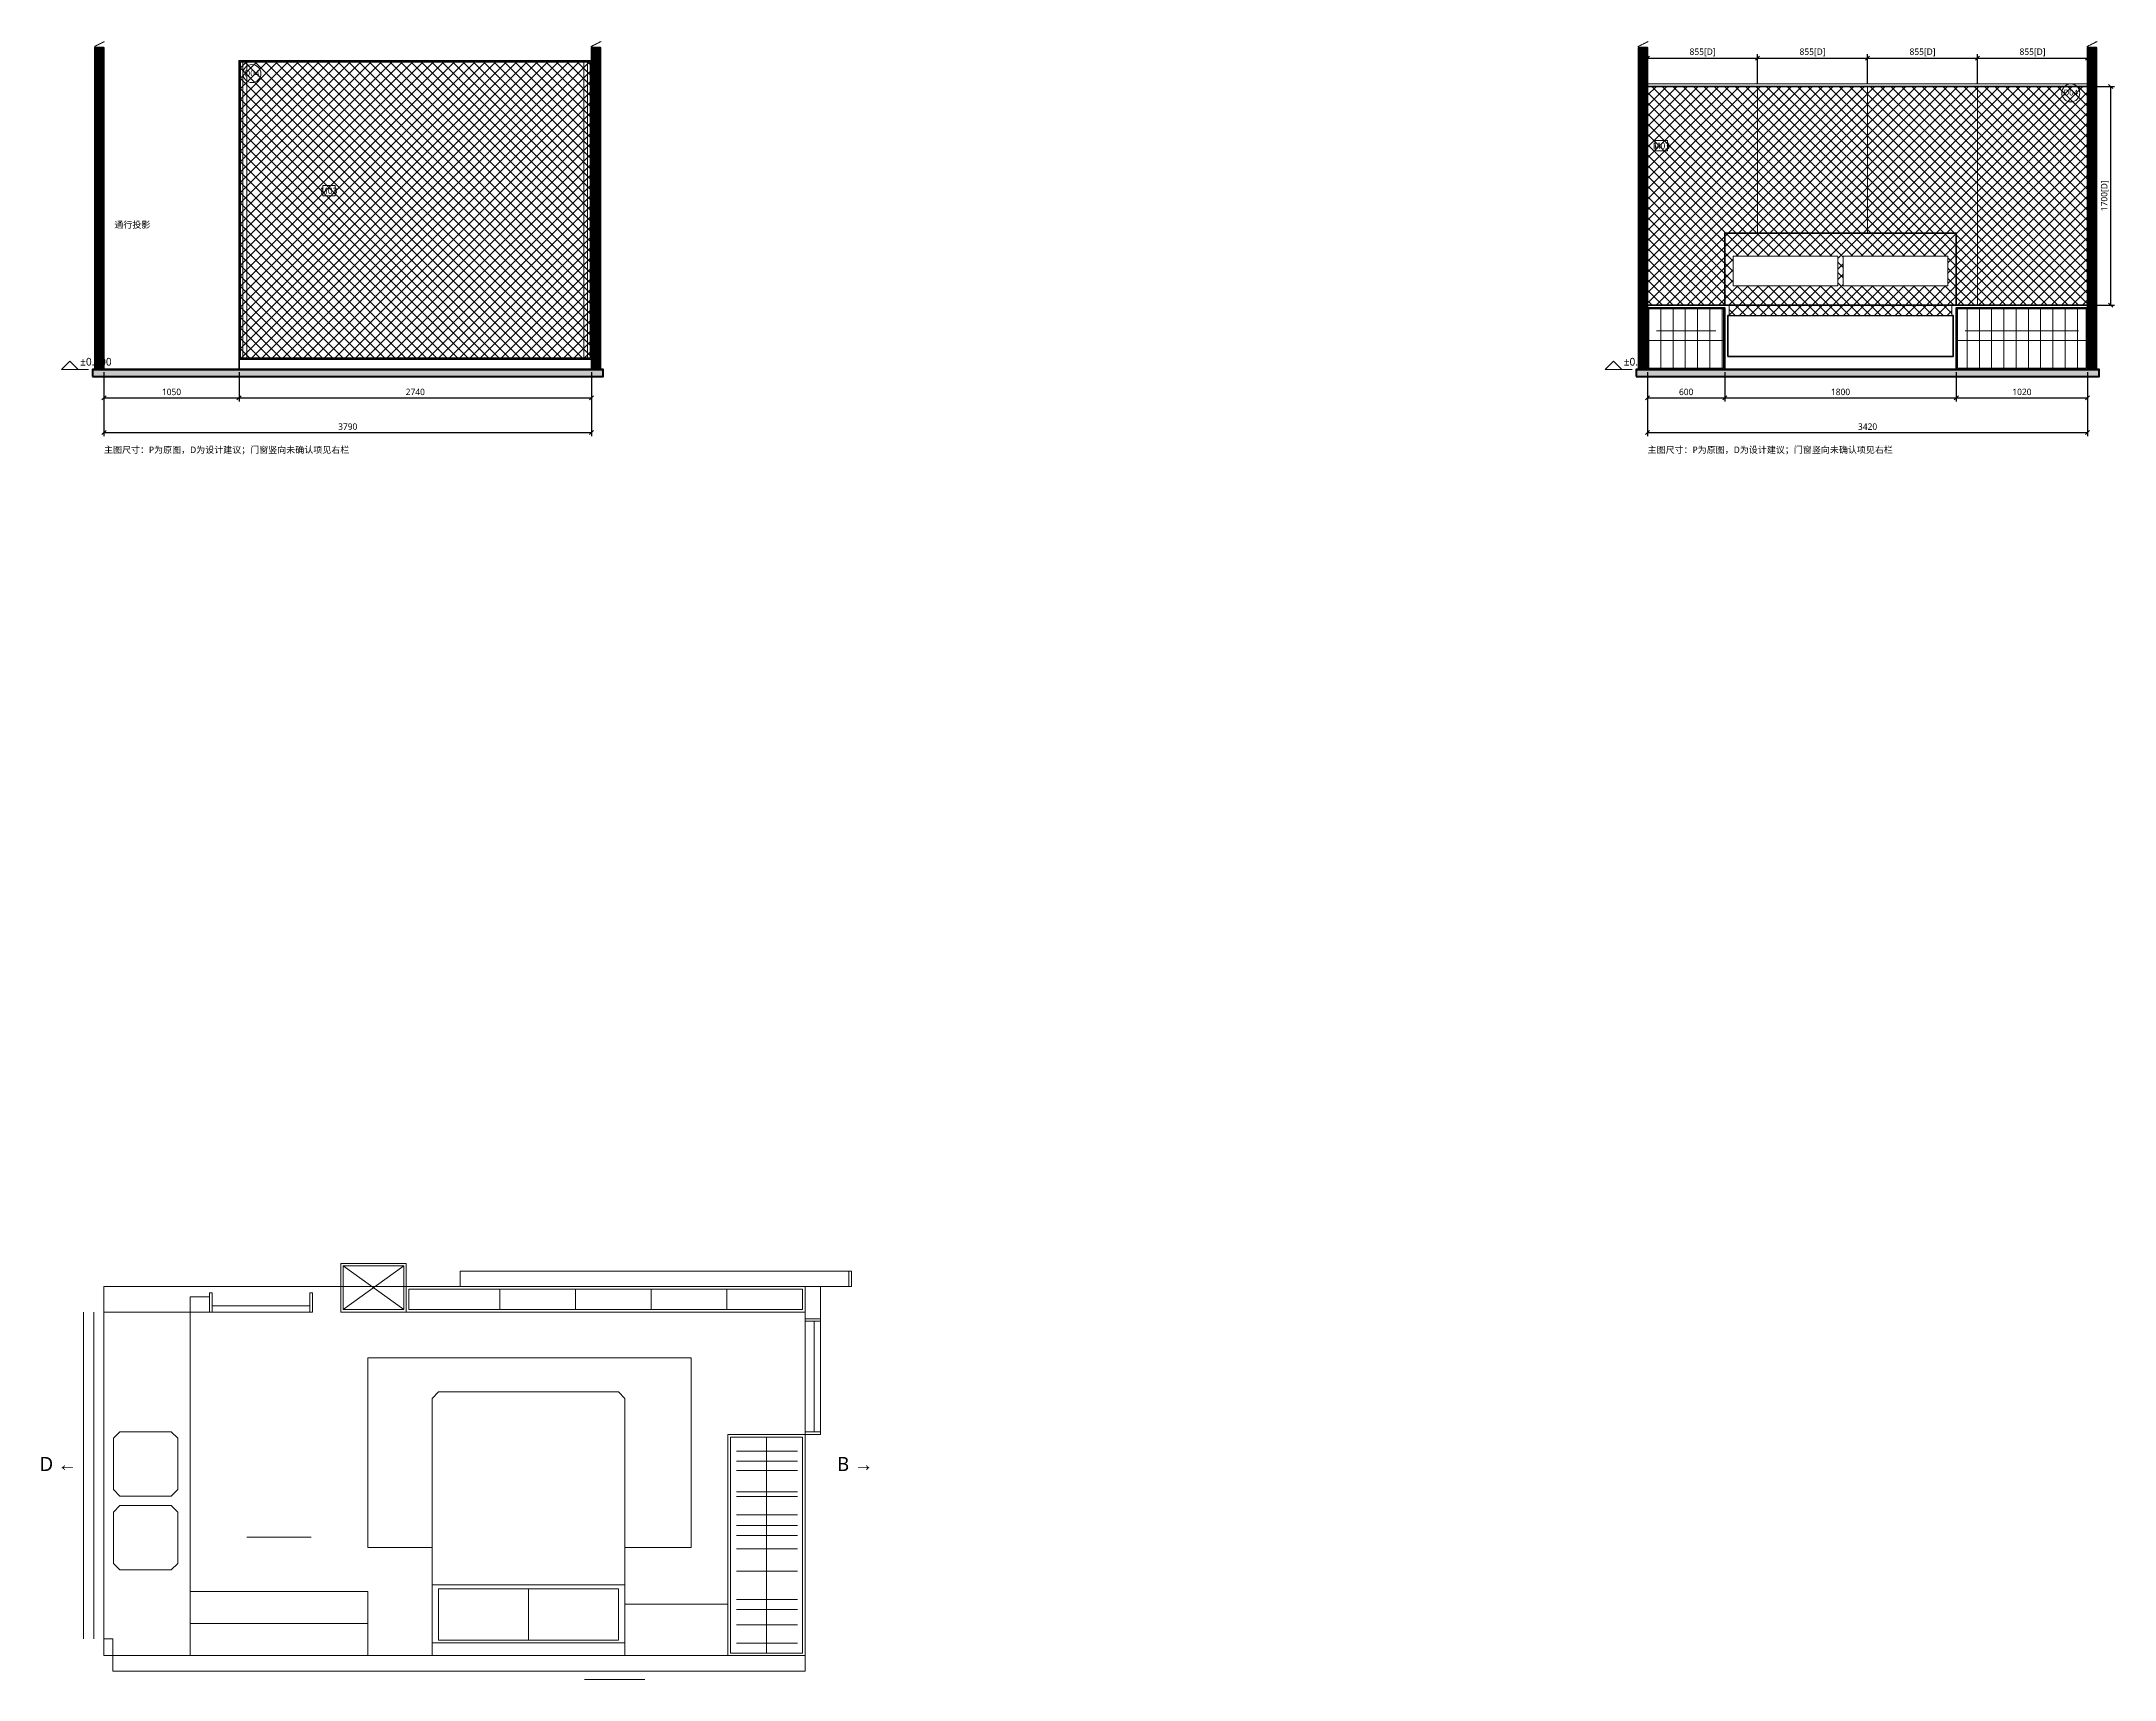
# Model space of a CAD drawing. Header units: millimetres. Extents: x -49496 to 320171, y -10186 to 2697.
# Drawn here: x 47514 to 63630, y -10186 to 2550 of the extents above; entities that cross this region are included whole.
import ezdxf
from ezdxf.enums import TextEntityAlignment as Align

# ---------------------------------------------------------------- set-up
doc = ezdxf.new("R2010")
doc.units = ezdxf.units.MM
doc.linetypes.add('DASHED', pattern=[1.524, 1.27, -0.254])
for name, color, linetype, lineweight in [('A-DETAIL', 7, 'Continuous', 18), ('A-DIM', 7, 'Continuous', 13), ('A-FLOOR', 7, 'Continuous', 50), ('A-HATCH', 8, 'Continuous', 9), ('A-LIGHT', 7, 'Continuous', 18), ('A-MATERIAL', 7, 'Continuous', 13), ('A-OUTLINE', 7, 'Continuous', 35), ('A-PENDING', 8, 'DASHED', 13), ('A-SYMBOL', 7, 'Continuous', 18), ('A-TEXT', 7, 'Continuous', 13), ('A-WALL', 7, 'Continuous', 50)]:
    doc.layers.add(name, color=color, linetype=linetype, lineweight=lineweight)
doc.styles.add('CN', font='NotoSansCJK-Regular.ttc')
doc.styles.add('OpenSansCondensed-Light', font='OpenSansCondensed-Light.ttf')
doc.dimstyles.new('EZDXF', dxfattribs={"dimtxt": 0.25, "dimasz": 0.175, "dimexe": 0.375, "dimexo": 0.125, "dimgap": 0.1, "dimtad": 1, "dimlfac": 100, "dimzin": 12, "dimdsep": 46, "dimtxsty": 'OpenSansCondensed-Light', "dimblk": 'ARCHTICK', "dimcen": 2.5, "dimazin": 3, "dimtfac": 0.5, "dimtmove": 2, "dimatfit": 3, "dimarcsym": 0})

# ---------------------------------------------------------------- blocks, each defined once
blk = doc.blocks.new('LEVEL-FFL')
blk.add_line((0, 0), (210, 0))
blk.add_lwpolyline([(0, 0), (65, 65), (130, 0)], close=True)
at = {"style": 'CN'}
blk.add_attdef('VALUE', (145, 30), '', height=60, dxfattribs=at)
blk = doc.blocks.new('_ARCHTICK')
at = {"color": 0, "linetype": 'ByBlock', "const_width": 0.15}
blk.add_lwpolyline([(-0.5, -0.5), (0.5, 0.5)], dxfattribs=at)

msp = doc.modelspace()

# ---------------------------------------------------------------- hatches: boundary and pattern name
at = {"layer": 'A-FLOOR'}
h = msp.add_hatch(color=7, dxfattribs=at)
h.dxf.hatch_style = 1
h.paths.add_polyline_path([(47910, -55), (51880, -55), (51880, 0), (47910, 0)])
h = msp.add_hatch(color=7, dxfattribs=at)
h.dxf.hatch_style = 1
h.paths.add_polyline_path([(59910, -55), (63510, -55), (63510, 0), (59910, 0)])
at = {"layer": 'A-HATCH'}
h = msp.add_hatch(dxfattribs=at)
h.set_pattern_fill('ANSI31', scale=1.5)
h.paths.add_polyline_path([(47930, 0), (48000, 0), (48000, 2500), (47930, 2500)])
h = msp.add_hatch(dxfattribs=at)
h.set_pattern_fill('ANSI31', scale=1.5)
h.paths.add_polyline_path([(51790, 0), (51860, 0), (51860, 2500), (51790, 2500)])
h = msp.add_hatch(dxfattribs=at)
h.set_pattern_fill('ANSI31', scale=1.5)
h.paths.add_polyline_path([(59930, 0), (60000, 0), (60000, 2500), (59930, 2500)])
h = msp.add_hatch(dxfattribs=at)
h.set_pattern_fill('ANSI31', scale=1.5)
h.paths.add_polyline_path([(63420, 0), (63490, 0), (63490, 2500), (63420, 2500)])
h = msp.add_hatch(dxfattribs=at)
h.set_pattern_fill('ANSI37', scale=18)
h.paths.add_polyline_path([(60000, 500), (63420, 500), (63420, 2200), (60000, 2200)])

# ---------------------------------------------------------------- linework, layer by layer
at = {"layer": 'A-DETAIL'}
for p, q in [((60855, 500), (60855, 2200)), ((61710, 500), (61710, 2200)), ((62565, 500), (62565, 2200)), ((50330, -6970), (49860, -7310)), ((49860, -6970), (50330, -7310)), ((53790, -7130), (53790, -7010)), ((48820, -7330), (48820, -7210)), ((51078, -7310), (51078, -7150)), ((51666, -7310), (51666, -7150)), ((52254, -7310), (52254, -7150)), ((52842, -7310), (52842, -7150)), ((47840, -9870), (47840, -7330)), ((47920, -9870), (47920, -7330)), ((48000, -9870), (48000, -7330)), ((48000, -7330), (48200, -7330)), ((53450, -7380), (53570, -7380)), ((53450, -8280), (52850, -8280)), ((52850, -8280), (52850, -10000)), ((53150, -8300), (53150, -9980)), ((53450, -8280), (53570, -8280)), ((52916.1, -8410), (53392.1, -8410)), ((52916.1, -8489), (53392.1, -8489)), ((52916.1, -8559.3), (53392.1, -8559.3)), ((52916.1, -8726.3), (53392.1, -8726.3)), ((52916.1, -8763.3), (53392.1, -8763.3)), ((52916.1, -8905.3), (53392.1, -8905.3)), ((52916.1, -8988.2), (53392.1, -8988.2)), ((49110, -9080), (49610, -9080)), ((52916.1, -9065.1), (53392.1, -9065.1)), ((52916.1, -9169.3), (53392.1, -9169.3)), ((52916.1, -9343.3), (53392.1, -9343.3)), ((50550, -9450), (52050, -9450)), ((52916.1, -9562.7), (53392.1, -9562.7)), ((52916.1, -9642), (53392.1, -9642)), ((52916.1, -9761.6), (53392.1, -9761.6)), ((50550, -9900), (52050, -9900)), ((52916.1, -9903.6), (53392.1, -9903.6)), ((51735.5, -10185.7), (52204.4, -10185.7))]:
    msp.add_line(p, q, dxfattribs=at)
for points in [[(49840, -7330), (50350, -7330), (50350, -6950), (49840, -6950)], [(49860, -7310), (50330, -7310), (50330, -6970), (49860, -6970)], [(53790, -7010), (50770, -7010), (50770, -7130), (53790, -7130)], [(53790, -7010), (53790, -7130), (53810, -7130), (53810, -7010)], [(48820, -7210), (48670, -7210), (48670, -7330), (48820, -7330)], [(48820, -7180), (48820, -7330), (48840, -7330), (48840, -7180)], [(49600, -7180), (49600, -7330), (49620, -7330), (49620, -7180)], [(50350, -7330), (53450, -7330), (53450, -7130), (50350, -7130)], [(50370, -7310), (53430, -7310), (53430, -7150), (50370, -7150)], [(53570, -7380), (53450, -7380), (53450, -7130), (53570, -7130)], [(49600, -7280), (49600, -7330), (48840, -7330), (48840, -7280)], [(53450, -7400), (53570, -7400), (53570, -7380), (53450, -7380)], [(53520, -7400), (53570, -7400), (53570, -8260), (53520, -8260)], [(52000, -7950), (50600, -7950), (50550, -8000), (50550, -10000), (52050, -10000), (52050, -8000)], [(48523.5, -8258.8), (48123.5, -8258.8), (48073.5, -8308.8), (48073.5, -8708.8), (48123.5, -8758.8), (48523.5, -8758.8), (48573.5, -8708.8), (48573.5, -8308.8)], [(52850, -8280), (53450, -8280), (53450, -10000), (52850, -10000)], [(52870, -8300), (53430, -8300), (53430, -9980), (52870, -9980)], [(53450, -8280), (53570, -8280), (53570, -8260), (53450, -8260)], [(48523.5, -8833.5), (48123.5, -8833.5), (48073.5, -8883.5), (48073.5, -9283.5), (48123.5, -9333.5), (48523.5, -9333.5), (48573.5, -9283.5), (48573.5, -8883.5)], [(48670, -9500), (50050, -9500), (50050, -10000), (48670, -10000)], [(50600, -9880), (51300, -9880), (51300, -9480), (50600, -9480)], [(51300, -9880), (52000, -9880), (52000, -9480), (51300, -9480)], [(52050, -10000), (52850, -10000), (52850, -9600), (52050, -9600)], [(48670, -9750), (50050, -9750), (50050, -10000), (48670, -10000)], [(48070, -10000), (53450, -10000), (53450, -10120), (48070, -10120)]]:
    msp.add_lwpolyline(points, close=True, dxfattribs=at)
for points in [[(48670, -7330), (48000, -7330), (48000, -9870), (48070, -9870), (48070, -10000), (48670, -10000), (48670, -7330), (48000, -7330)], [(50550, -9159), (50051.3, -9159), (50051.3, -7683.8), (52564.7, -7683.8), (52564.7, -9159), (52050, -9159)]]:
    msp.add_lwpolyline(points, dxfattribs=at)
at = {"layer": 'A-FLOOR'}
for p, q in [((47910, 0), (51880, 0)), ((59910, 0), (63510, 0))]:
    msp.add_line(p, q, dxfattribs=at)
for points in [[(47910, -55), (51880, -55), (51880, 0), (47910, 0)], [(59910, -55), (63510, -55), (63510, 0), (59910, 0)]]:
    msp.add_lwpolyline(points, close=True, dxfattribs=at)
at = {"layer": 'A-LIGHT'}
msp.add_line((60000, 2220), (63420, 2220), dxfattribs=at)
at = {"layer": 'A-MATERIAL'}
msp.add_lwpolyline([(60060, 1700), (60156, 1700), (60156, 1780), (60060, 1780)], close=True, dxfattribs=at)
at = {"layer": 'A-OUTLINE'}
msp.add_line((49050, 0), (49050, 2400), dxfattribs=at)
msp.add_lwpolyline([(60000, 500), (63420, 500), (63420, 2200), (60000, 2200)], close=True, dxfattribs=at)
at = {"layer": 'A-PENDING'}
for points in [[(47925, 2430), (48005, 2470), (47925, 2510), (48005, 2550)], [(51785, 2430), (51865, 2470), (51785, 2510), (51865, 2550)], [(59925, 2430), (60005, 2470), (59925, 2510), (60005, 2550)], [(63415, 2430), (63495, 2470), (63415, 2510), (63495, 2550)]]:
    msp.add_lwpolyline(points, dxfattribs=at)
msp.add_lwpolyline([(48000, -10000), (53450, -10000), (53450, -7130), (48000, -7130)], close=True, dxfattribs=at)
at = {"layer": 'A-SYMBOL'}
msp.add_circle((63290, 2150), 70, dxfattribs=at)
at = {"layer": 'A-WALL'}
for points in [[(47930, 0), (48000, 0), (48000, 2500), (47930, 2500)], [(51790, 0), (51860, 0), (51860, 2500), (51790, 2500)], [(59930, 0), (60000, 0), (60000, 2500), (59930, 2500)], [(63420, 0), (63490, 0), (63490, 2500), (63420, 2500)]]:
    msp.add_lwpolyline(points, close=True, dxfattribs=at)

# ---------------------------------------------------------------- block references
at = {"layer": 'A-SYMBOL'}
for p in [(47670, 0), (59670, 0)]:
    msp.add_blockref('LEVEL-FFL', p, dxfattribs=at).add_auto_attribs({'VALUE': '±0.000'})

# ---------------------------------------------------------------- texts
at = {"layer": 'A-MATERIAL', "style": 'CN'}
msp.add_text('M03', height=50, dxfattribs=at).set_placement((60108, 1714), align=Align.CENTER)
at = {"layer": 'A-SYMBOL', "style": 'CN'}
msp.add_text('D04', height=46, dxfattribs=at).set_placement((63290, 2130), align=Align.CENTER)
at = {"layer": 'A-TEXT', "style": 'CN'}
for s, height, p in [('通行投影', 50, (48080, 1100)), ('主图尺寸：P为原图，D为设计建议；门窗竖向未确认项见右栏', 50, (48000, -650)), ('主图尺寸：P为原图，D为设计建议；门窗竖向未确认项见右栏', 50, (60000, -650)), ('D ←', 110, (47500, -8565)), ('B →', 110, (53700, -8565))]:
    msp.add_text(s, height=height, dxfattribs=at).set_placement(p)

# ---------------------------------------------------------------- dimensions: what is measured, and where the dimension line sits
at = {"layer": 'A-DIM'}
for base, p1, p2, override in [((60000, 2420), (60000, 2200), (60855, 2200), {"dimscale": 20, "dimtxt": 2.5, "dimasz": 2, "dimexe": 1.5, "dimexo": 1, "dimgap": 1, "dimtad": 1, "dimdec": 0, "dimlfac": 1, "dimzin": 8, "dimpost": '<>[D]', "dimtxsty": 'CN', "dimtsz": 0.8, "dimclrd": 0, "dimclre": 0, "dimclrt": 0}), ((60855, 2420), (60855, 2200), (61710, 2200), {"dimscale": 20, "dimtxt": 2.5, "dimasz": 2, "dimexe": 1.5, "dimexo": 1, "dimgap": 1, "dimtad": 1, "dimdec": 0, "dimlfac": 1, "dimzin": 8, "dimpost": '<>[D]', "dimtxsty": 'CN', "dimtsz": 0.8, "dimclrd": 0, "dimclre": 0, "dimclrt": 0}), ((61710, 2420), (61710, 2200), (62565, 2200), {"dimscale": 20, "dimtxt": 2.5, "dimasz": 2, "dimexe": 1.5, "dimexo": 1, "dimgap": 1, "dimtad": 1, "dimdec": 0, "dimlfac": 1, "dimzin": 8, "dimpost": '<>[D]', "dimtxsty": 'CN', "dimtsz": 0.8, "dimclrd": 0, "dimclre": 0, "dimclrt": 0}), ((62565, 2420), (62565, 2200), (63420, 2200), {"dimscale": 20, "dimtxt": 2.5, "dimasz": 2, "dimexe": 1.5, "dimexo": 1, "dimgap": 1, "dimtad": 1, "dimdec": 0, "dimlfac": 1, "dimzin": 8, "dimpost": '<>[D]', "dimtxsty": 'CN', "dimtsz": 0.8, "dimclrd": 0, "dimclre": 0, "dimclrt": 0}), ((48000, -490), (48000, 0), (51790, 0), {"dimscale": 20, "dimtxt": 2.5, "dimasz": 2, "dimexe": 1.5, "dimexo": 1, "dimgap": 1, "dimtad": 1, "dimdec": 0, "dimlfac": 1, "dimzin": 8, "dimpost": '', "dimtxsty": 'CN', "dimtsz": 0.8, "dimclrd": 0, "dimclre": 0, "dimclrt": 0}), ((60000, -490), (60000, 0), (63420, 0), {"dimscale": 20, "dimtxt": 2.5, "dimasz": 2, "dimexe": 1.5, "dimexo": 1, "dimgap": 1, "dimtad": 1, "dimdec": 0, "dimlfac": 1, "dimzin": 8, "dimpost": '', "dimtxsty": 'CN', "dimtsz": 0.8, "dimclrd": 0, "dimclre": 0, "dimclrt": 0})]:
    msp.add_linear_dim(base=base, p1=p1, p2=p2, dimstyle='EZDXF', override=override, dxfattribs=at).render()
msp.add_linear_dim(base=(63600, 500), p1=(63420, 500), p2=(63420, 2200), angle=90, dimstyle='EZDXF', override={"dimscale": 20, "dimtxt": 2.5, "dimasz": 2, "dimexe": 1.5, "dimexo": 1, "dimgap": 1, "dimtad": 1, "dimdec": 0, "dimlfac": 1, "dimzin": 8, "dimpost": '<>[D]', "dimtxsty": 'CN', "dimtsz": 0.8, "dimclrd": 0, "dimclre": 0, "dimclrt": 0}, dxfattribs=at).render()

# ---------------------------------------------------------------- next in the draw order: wipeouts: each hides what was drawn before it
for points in [[(49050, 80), (51790, 80), (51790, 2400), (49050, 2400)], [(60625, 100), (62375, 100), (62375, 420), (60625, 420)]]:
    msp.add_wipeout(points)

# ---------------------------------------------------------------- next in the draw order: hatches: boundary and pattern name
at = {"layer": 'A-HATCH'}
h = msp.add_hatch(dxfattribs=at)
h.set_pattern_fill('ANSI37', scale=18)
h.paths.add_polyline_path([(49050, 80), (51790, 80), (51790, 2400), (49050, 2400)])
h = msp.add_hatch(dxfattribs=at)
h.set_pattern_fill('ANSI31', scale=30, angle=45)
h.paths.add_polyline_path([(49080, 80), (49110, 80), (49110, 2400), (49080, 2400)])
h = msp.add_hatch(dxfattribs=at)
h.set_pattern_fill('ANSI31', scale=30, angle=45)
h.paths.add_polyline_path([(51730, 80), (51760, 80), (51760, 2400), (51730, 2400)])

# ---------------------------------------------------------------- next in the draw order: linework, layer by layer
at = {"layer": 'A-DETAIL'}
for points in [[(49060, 90), (51780, 90), (51780, 2390), (49060, 2390)], [(49080, 80), (49110, 80), (49110, 2400), (49080, 2400)], [(51730, 80), (51760, 80), (51760, 2400), (51730, 2400)]]:
    msp.add_lwpolyline(points, close=True, dxfattribs=at)
at = {"layer": 'A-MATERIAL'}
msp.add_lwpolyline([(49700, 1350), (49796, 1350), (49796, 1430), (49700, 1430)], close=True, dxfattribs=at)
at = {"layer": 'A-OUTLINE'}
for points in [[(49050, 80), (51790, 80), (51790, 2400), (49050, 2400)], [(60625, 100), (62375, 100), (62375, 420), (60625, 420)]]:
    msp.add_lwpolyline(points, close=True, dxfattribs=at)
at = {"layer": 'A-SYMBOL'}
msp.add_circle((49150, 2300), 70, dxfattribs=at)

# ---------------------------------------------------------------- next in the draw order: texts
at = {"layer": 'A-MATERIAL', "style": 'CN'}
msp.add_text('M03', height=50, dxfattribs=at).set_placement((49748, 1364), align=Align.CENTER)
at = {"layer": 'A-SYMBOL', "style": 'CN'}
msp.add_text('D04', height=46, dxfattribs=at).set_placement((49150, 2280), align=Align.CENTER)

# ---------------------------------------------------------------- next in the draw order: dimensions: what is measured, and where the dimension line sits
at = {"layer": 'A-DIM'}
for base, p1, p2 in [((48000, -220), (48000, 0), (49050, 0)), ((49050, -220), (49050, 0), (51790, 0))]:
    msp.add_linear_dim(base=base, p1=p1, p2=p2, dimstyle='EZDXF', override={"dimscale": 20, "dimtxt": 2.5, "dimasz": 2, "dimexe": 1.5, "dimexo": 1, "dimgap": 1, "dimtad": 1, "dimdec": 0, "dimlfac": 1, "dimzin": 8, "dimpost": '', "dimtxsty": 'CN', "dimtsz": 0.8, "dimclrd": 0, "dimclre": 0, "dimclrt": 0}, dxfattribs=at).render()

# ---------------------------------------------------------------- next in the draw order: wipeouts: each hides what was drawn before it
msp.add_wipeout([(60635, 420), (62365, 420), (62365, 590), (60635, 590)])

# ---------------------------------------------------------------- next in the draw order: hatches: boundary and pattern name
at = {"layer": 'A-HATCH'}
h = msp.add_hatch(dxfattribs=at)
h.set_pattern_fill('ANSI37', scale=18)
h.paths.add_polyline_path([(60635, 420), (62365, 420), (62365, 590), (60635, 590)])

# ---------------------------------------------------------------- next in the draw order: linework, layer by layer
at = {"layer": 'A-DETAIL'}
msp.add_line((60660, 510), (62340, 510), dxfattribs=at)
msp.add_lwpolyline([(60635, 420), (62365, 420), (62365, 590), (60635, 590)], close=True, dxfattribs=at)

# ---------------------------------------------------------------- next in the draw order: wipeouts: each hides what was drawn before it
msp.add_wipeout([(60600, 500), (62400, 500), (62400, 1060), (60600, 1060)])

# ---------------------------------------------------------------- next in the draw order: hatches: boundary and pattern name
at = {"layer": 'A-HATCH'}
h = msp.add_hatch(dxfattribs=at)
h.set_pattern_fill('ANSI37', scale=18)
h.paths.add_polyline_path([(60600, 500), (62400, 500), (62400, 1060), (60600, 1060)])

# ---------------------------------------------------------------- next in the draw order: linework, layer by layer
at = {"layer": 'A-OUTLINE'}
msp.add_lwpolyline([(60600, 500), (62400, 500), (62400, 1060), (60600, 1060)], close=True, dxfattribs=at)

# ---------------------------------------------------------------- next in the draw order: wipeouts: each hides what was drawn before it
for points in [[(60665, 650), (61480, 650), (61480, 880), (60665, 880)], [(60000, 0), (60600, 0), (60600, 480), (60000, 480)], [(62400, 0), (63420, 0), (63420, 480), (62400, 480)]]:
    msp.add_wipeout(points)

# ---------------------------------------------------------------- next in the draw order: hatches: boundary and pattern name
at = {"layer": 'A-HATCH'}
h = msp.add_hatch(dxfattribs=at)
h.set_pattern_fill('ANSI31', scale=30, angle=45)
h.paths.add_polyline_path([(60000, 0), (60600, 0), (60600, 480), (60000, 480)])
h = msp.add_hatch(dxfattribs=at)
h.set_pattern_fill('ANSI31', scale=30, angle=45)
h.paths.add_polyline_path([(62400, 0), (63420, 0), (63420, 480), (62400, 480)])

# ---------------------------------------------------------------- next in the draw order: linework, layer by layer
at = {"layer": 'A-DETAIL'}
for p, q in [((60010, 225), (60590, 225)), ((60070, 300), (60530, 300)), ((62410, 225), (63410, 225)), ((62470, 300), (63350, 300))]:
    msp.add_line(p, q, dxfattribs=at)
for points in [[(60665, 650), (61480, 650), (61480, 880), (60665, 880)], [(60010, 10), (60590, 10), (60590, 470), (60010, 470)], [(62410, 10), (63410, 10), (63410, 470), (62410, 470)]]:
    msp.add_lwpolyline(points, close=True, dxfattribs=at)
at = {"layer": 'A-OUTLINE'}
for points in [[(60000, 0), (60600, 0), (60600, 480), (60000, 480)], [(62400, 0), (63420, 0), (63420, 480), (62400, 480)]]:
    msp.add_lwpolyline(points, close=True, dxfattribs=at)

# ---------------------------------------------------------------- next in the draw order: dimensions: what is measured, and where the dimension line sits
at = {"layer": 'A-DIM'}
for base, p1, p2 in [((60000, -220), (60000, 0), (60600, 0)), ((60600, -220), (60600, 0), (62400, 0)), ((62400, -220), (62400, 0), (63420, 0))]:
    msp.add_linear_dim(base=base, p1=p1, p2=p2, dimstyle='EZDXF', override={"dimscale": 20, "dimtxt": 2.5, "dimasz": 2, "dimexe": 1.5, "dimexo": 1, "dimgap": 1, "dimtad": 1, "dimdec": 0, "dimlfac": 1, "dimzin": 8, "dimpost": '', "dimtxsty": 'CN', "dimtsz": 0.8, "dimclrd": 0, "dimclre": 0, "dimclrt": 0}, dxfattribs=at).render()

# ---------------------------------------------------------------- next in the draw order: wipeouts: each hides what was drawn before it
msp.add_wipeout([(61520, 650), (62335, 650), (62335, 880), (61520, 880)])

# ---------------------------------------------------------------- next in the draw order: linework, layer by layer
at = {"layer": 'A-DETAIL'}
msp.add_lwpolyline([(61520, 650), (62335, 650), (62335, 880), (61520, 880)], close=True, dxfattribs=at)

doc.saveas('drawing.dxf')
